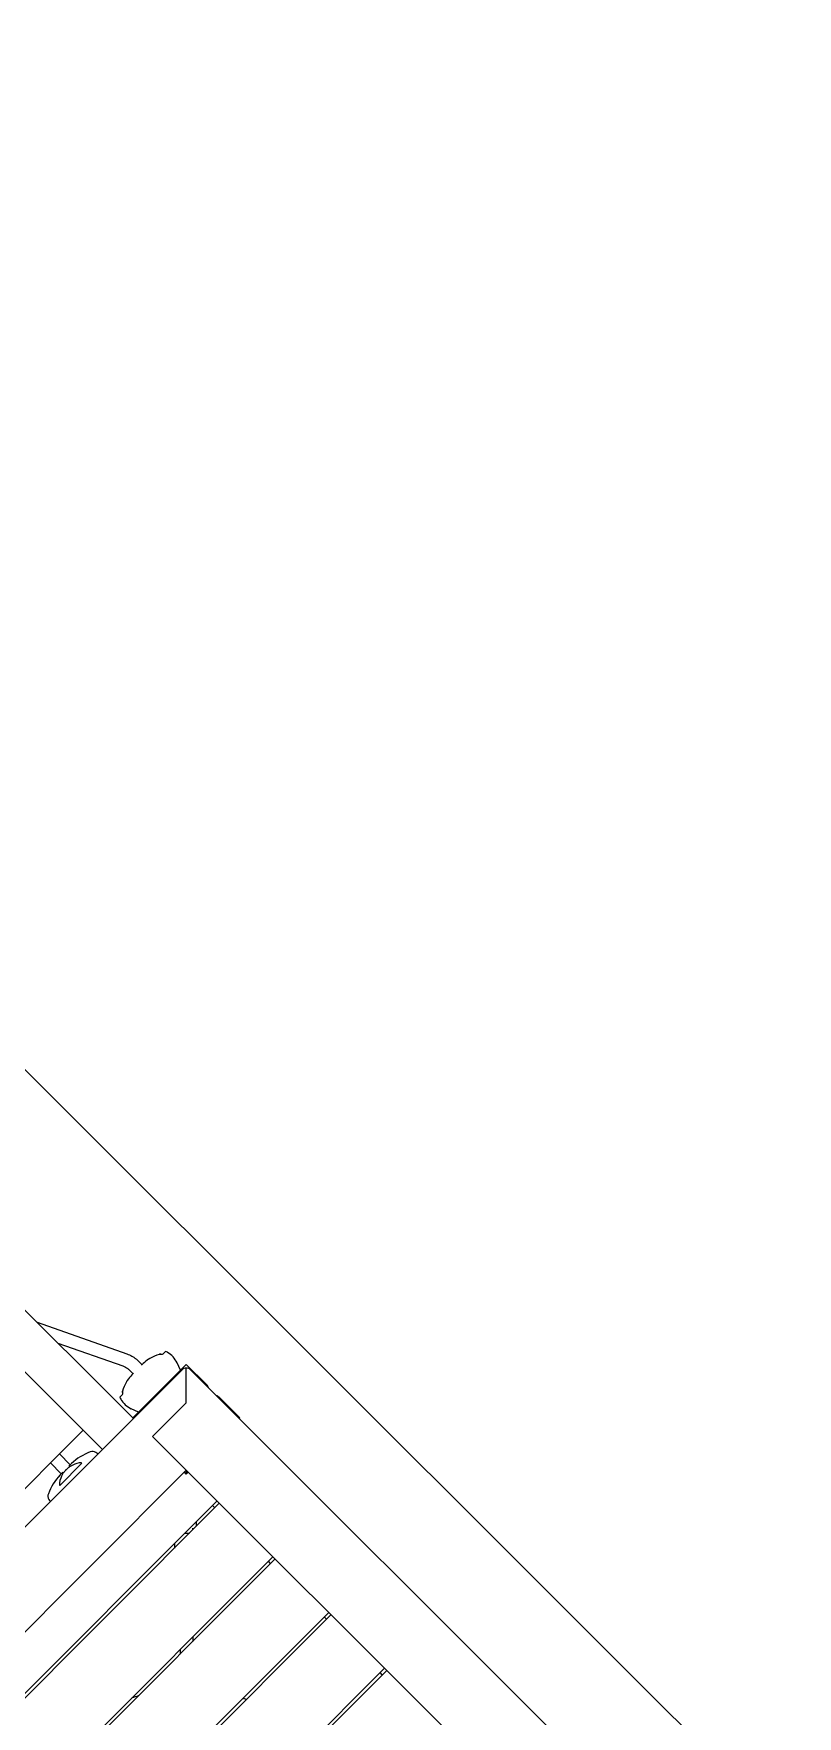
# Model space of a CAD drawing. Header units: metres. Extents: x 859577 to 860336, y 1645916 to 1646650.
# Drawn here: x 859951.757 to 859952.715, y 1646434.5 to 1646436.612 of the extents above; entities that cross this region are included whole.
import ezdxf

# ---------------------------------------------------------------- set-up
doc = ezdxf.new("R2010")
doc.units = ezdxf.units.M
doc.layers.add('A-ACCESORIOS', color=30, linetype='Continuous', lineweight=20)
doc.layers.add('PISO', color=31, linetype='Continuous', lineweight=15)

# ---------------------------------------------------------------- blocks, each defined once
blk = doc.blocks.new('vr10-13')
at = {"layer": 'A-ACCESORIOS', "linetype": 'Continuous', "lineweight": 0}
for p, q in [((3.1201, 1.1945), (3.1201, 1.1894)), ((3.1501, 1.1916), (3.1406, 1.1949)), ((3.1501, 1.1651), (3.1501, 1.2016)), ((3.1501, 1.2016), (3.1866, 1.2016)), ((3.1511, 1.1926), (3.1511, 0.3156)), ((3.1841, 1.1676), (3.1534, 1.1983)), ((3.1841, 1.1676), (3.1534, 1.1983)), ((3.1591, 1.2006), (4.0361, 1.2006)), ((3.2086, 1.2016), (3.2451, 1.2016)), ((3.2451, 1.2016), (3.2451, 1.2006)), ((3.1048, 1.1621), (3.1111, 1.1621)), ((3.1111, 1.1642), (3.1111, 1.1614)), ((3.1501, 1.1651), (3.1501, 1.1541)), ((3.1841, 1.1676), (3.1841, 1.1076)), ((3.1841, 1.1076), (3.1841, 1.1676)), ((2.9803, 1.1066), (3.0882, 1.1583)), ((3.0174, 1.1066), (3.0951, 1.1439)), ((3.1048, 1.1461), (3.1111, 1.1461)), ((3.1111, 1.1468), (3.1111, 1.144)), ((3.1501, 1.1541), (3.1501, 1.1431)), ((3.1501, 1.1066), (3.1501, 1.1431)), ((3.1501, 1.1066), (0.8451, 1.1066)), ((3.1201, 1.1188), (3.1201, 1.1137)), ((3.1501, 1.1166), (3.1406, 1.1134)), ((3.1511, 1.1066), (3.1501, 1.1066)), ((3.1841, 1.1076), (3.2441, 1.1076)), ((4.0111, 1.1076), (3.1841, 1.1076)), ((3.2441, 0.4006), (3.2441, 1.1076)), ((3.2451, 1.1066), (3.2441, 1.1066)), ((3.2476, 1.1041), (3.2441, 1.1041)), ((3.2451, 1.1076), (3.2451, 1.1066)), ((3.2466, 1.1041), (3.2466, 1.1076)), ((3.2476, 1.1076), (3.2476, 1.1041)), ((3.2986, 1.1076), (3.2986, 0.4006)), ((3.3026, 1.0997), (3.2986, 1.0997)), ((3.3026, 1.1076), (3.3026, 0.4006)), ((3.3976, 1.1076), (3.3976, 0.4006)), ((3.4016, 1.0997), (3.3976, 1.0997)), ((3.4016, 1.1076), (3.4016, 0.4006)), ((3.4966, 1.1076), (3.4966, 0.4006)), ((3.5006, 1.0997), (3.4966, 1.0997)), ((3.5006, 1.1076), (3.5006, 0.4006)), ((3.5956, 1.1076), (3.5956, 0.4006)), ((3.5996, 1.0997), (3.5956, 1.0997)), ((3.5996, 1.1076), (3.5996, 0.4006)), ((3.2986, 1.0708), (3.3019, 1.0674)), ((3.3026, 1.0604), (3.3012, 1.0619)), ((3.3019, 1.0674), (3.3026, 1.0668)), ((3.1511, 1.0516), (0.8441, 1.0516)), ((3.117, 0.4566), (3.117, 1.0516)), ((3.2986, 1.0504), (3.3026, 1.0544)), ((3.1451, 1.0213), (3.1451, 0.9819)), ((3.2986, 1.0319), (3.3026, 1.0279)), ((3.117, 1.0096), (3.1361, 1.0096)), ((3.117, 0.9936), (3.1361, 0.9936)), ((3.1361, 1.0117), (3.1361, 1.0069)), ((3.1361, 0.9964), (3.1361, 0.9915)), ((3.1379, 1.0096), (3.1379, 1.0096)), ((3.1379, 0.9936), (3.1379, 0.9936)), ((3.3976, 0.9654), (3.4016, 0.9614)), ((3.3976, 0.9428), (3.4016, 0.9388))]:
    blk.add_line(p, q, dxfattribs=at)
for centre, radius, start, end in [((3.1247, 1.188), 0.008, 103.1533, 125.2789), ((3.1302, 1.1646), 0.032, 71, 103.1533), ((3.1591, 1.1926), 0.008, 135, 180), ((3.1591, 1.1926), 0.008, 90, 135), ((3.1866, 1.1936), 0.008, 61.045, 90), ((3.2086, 1.1936), 0.008, 90, 118.955), ((3.1811, 1.1621), 0.07, 171.1583, 178.3), ((3.1581, 1.1651), 0.008, 180, 208.955), ((3.1811, 1.1461), 0.07, 181.7, 188.8417), ((3.1581, 1.1431), 0.008, 151.045, 180), ((3.1247, 1.1202), 0.008, 234.7211, 256.8467), ((3.1302, 1.1436), 0.032, 256.8467, 289), ((3.2418, 1.1012), 0.0062, 38.8377, 60.454), ((3.2505, 1.11), 0.0062, 209.546, 231.0955), ((3.2061, 1.0096), 0.07, 155.347, 178.3), ((3.1497, 1.0355), 0.008, 103.1533, 155.347), ((3.1552, 1.0121), 0.032, 97.3284, 103.1533), ((3.2061, 0.9936), 0.07, 181.7, 204.653), ((3.1497, 0.9677), 0.008, 204.653, 256.8467), ((3.1552, 0.9911), 0.032, 256.8467, 262.6716), ((3.5976, 0.7541), 0.225, 115.5381, 116.6724), ((3.5976, 0.7541), 0.225, 150.588, 152.734)]:
    blk.add_arc(centre, radius, start, end, dxfattribs=at)
for points in [[(3.1127, 1.1759), (3.1137, 1.1797), (3.1153, 1.1834), (3.1174, 1.1869)], [(3.1127, 1.1323), (3.1137, 1.1285), (3.1153, 1.1249), (3.1174, 1.1213)], [(3.1424, 1.0192), (3.1403, 1.0159), (3.1387, 1.0124), (3.1377, 1.0088)], [(3.1377, 0.9944), (3.1387, 0.9908), (3.1403, 0.9874), (3.1424, 0.984)]]:
    blk.add_open_spline(points, degree=3, dxfattribs=at)
for points, knots in [([(3.1174, 1.1869), (3.1177, 1.1874), (3.1181, 1.1879), (3.1188, 1.1885), (3.119, 1.1887), (3.1195, 1.1891), (3.1198, 1.1892), (3.1201, 1.1894)], [0.000000486, 0.000000486, 0.000000486, 0.000000486, 0.002114988, 0.002114988, 0.003172238, 0.003172238, 0.004229489, 0.004229489, 0.004229489, 0.004229489]), ([(3.1185, 1.1883), (3.1183, 1.1881), (3.1181, 1.1879), (3.1178, 1.1874), (3.1176, 1.1872), (3.1174, 1.1869)], [0.002130517, 0.002130517, 0.002130517, 0.002130517, 0.003171033, 0.003171033, 0.004227963, 0.004227963, 0.004227963, 0.004227963]), ([(3.0882, 1.1583), (3.0892, 1.1588), (3.0903, 1.1593), (3.0924, 1.1601), (3.0935, 1.1604), (3.0957, 1.161), (3.0969, 1.1613), (3.0991, 1.1617), (3.1003, 1.1619), (3.1025, 1.1621), (3.1037, 1.1621), (3.1048, 1.1621)], [5.845694, 5.845694, 5.845694, 5.845694, 5.9331923, 5.9331923, 6.0206905, 6.0206905, 6.1081888, 6.1081888, 6.195687, 6.195687, 6.2831853, 6.2831853, 6.2831853, 6.2831853]), ([(3.1119, 1.1729), (3.1119, 1.1729), (3.1119, 1.1729), (3.1119, 1.173), (3.1119, 1.173), (3.112, 1.1732), (3.112, 1.1734), (3.1122, 1.174), (3.1122, 1.1743), (3.1124, 1.175), (3.1125, 1.1755), (3.1127, 1.1759)], [0.008164918, 0.008164918, 0.008164918, 0.008164918, 0.009167239, 0.009167239, 0.01016956, 0.01016956, 0.012174201, 0.012174201, 0.014178842, 0.014178842, 0.016183483, 0.016183483, 0.016183483, 0.016183483]), ([(3.1119, 1.1731), (3.1119, 1.173), (3.1119, 1.173), (3.1119, 1.1729), (3.1119, 1.1729), (3.1119, 1.1729)], [0.006408174, 0.006408174, 0.006408174, 0.006408174, 0.00716222, 0.00716222, 0.008164918, 0.008164918, 0.008164918, 0.008164918]), ([(3.0951, 1.1439), (3.0957, 1.1442), (3.0963, 1.1445), (3.0976, 1.1449), (3.0982, 1.1451), (3.0995, 1.1455), (3.1002, 1.1456), (3.1015, 1.1459), (3.1022, 1.146), (3.1035, 1.1461), (3.1042, 1.1461), (3.1048, 1.1461)], [5.845694, 5.845694, 5.845694, 5.845694, 5.9331923, 5.9331923, 6.0206905, 6.0206905, 6.1081888, 6.1081888, 6.195687, 6.195687, 6.2831853, 6.2831853, 6.2831853, 6.2831853]), ([(3.1119, 1.1352), (3.1119, 1.1352), (3.1119, 1.1353), (3.1119, 1.1353), (3.1119, 1.1353), (3.1119, 1.1353)], [0.006408174, 0.006408174, 0.006408174, 0.006408174, 0.00716222, 0.00716222, 0.008164918, 0.008164918, 0.008164918, 0.008164918]), ([(3.1119, 1.1353), (3.1119, 1.1353), (3.1119, 1.1353), (3.1119, 1.1353), (3.1119, 1.1352), (3.112, 1.135), (3.112, 1.1348), (3.1122, 1.1343), (3.1122, 1.134), (3.1124, 1.1332), (3.1125, 1.1328), (3.1127, 1.1323)], [0.008164918, 0.008164918, 0.008164918, 0.008164918, 0.009167239, 0.009167239, 0.01016956, 0.01016956, 0.012174201, 0.012174201, 0.014178842, 0.014178842, 0.016183483, 0.016183483, 0.016183483, 0.016183483]), ([(3.1185, 1.12), (3.1183, 1.1202), (3.1181, 1.1204), (3.1178, 1.1208), (3.1176, 1.1211), (3.1174, 1.1213)], [0.002130517, 0.002130517, 0.002130517, 0.002130517, 0.003171033, 0.003171033, 0.004227963, 0.004227963, 0.004227963, 0.004227963]), ([(3.1174, 1.1213), (3.1177, 1.1208), (3.1181, 1.1204), (3.1188, 1.1198), (3.119, 1.1196), (3.1195, 1.1192), (3.1198, 1.119), (3.1201, 1.1188)], [0.000000486, 0.000000486, 0.000000486, 0.000000486, 0.002114988, 0.002114988, 0.003172238, 0.003172238, 0.004229489, 0.004229489, 0.004229489, 0.004229489]), ([(3.1451, 1.0213), (3.1445, 1.0211), (3.144, 1.0208), (3.1433, 1.0202), (3.1431, 1.02), (3.1428, 1.0196), (3.1426, 1.0194), (3.1424, 1.0192)], [0.000000242, 0.000000242, 0.000000242, 0.000000242, 0.002114103, 0.002114103, 0.003171033, 0.003171033, 0.004227963, 0.004227963, 0.004227963, 0.004227963]), ([(3.1377, 1.0088), (3.1375, 1.0083), (3.1374, 1.0078), (3.1373, 1.007), (3.1372, 1.0067), (3.1372, 1.0061), (3.1371, 1.0058), (3.137, 1.0049), (3.137, 1.0043), (3.1369, 1.0033), (3.1369, 1.003), (3.1369, 1.0023), (3.1369, 1.002), (3.1369, 1.0016)], [0.000143327, 0.000143327, 0.000143327, 0.000143327, 0.002148725, 0.002148725, 0.003151424, 0.003151424, 0.004154123, 0.004154123, 0.006159521, 0.006159521, 0.00716222, 0.00716222, 0.008164918, 0.008164918, 0.008164918, 0.008164918]), ([(3.1369, 1.0016), (3.1369, 1.0013), (3.1369, 1.001), (3.1369, 1.0003), (3.1369, 1), (3.137, 0.999), (3.137, 0.9983), (3.1372, 0.9971), (3.1372, 0.9965), (3.1374, 0.9954), (3.1375, 0.9949), (3.1377, 0.9944)], [0.008164918, 0.008164918, 0.008164918, 0.008164918, 0.009167239, 0.009167239, 0.01016956, 0.01016956, 0.012174201, 0.012174201, 0.014178842, 0.014178842, 0.016183483, 0.016183483, 0.016183483, 0.016183483]), ([(3.1424, 0.984), (3.1427, 0.9836), (3.1431, 0.9832), (3.1438, 0.9827), (3.144, 0.9825), (3.1445, 0.9822), (3.1448, 0.982), (3.1451, 0.9819)], [0.000000486, 0.000000486, 0.000000486, 0.000000486, 0.002114988, 0.002114988, 0.003172238, 0.003172238, 0.004229489, 0.004229489, 0.004229489, 0.004229489])]:
    blk.add_open_spline(points, degree=3, knots=knots, dxfattribs=at)

msp = doc.modelspace()

# ---------------------------------------------------------------- linework, layer by layer
at = {"layer": 'PISO', "elevation": 970.53041}
msp.add_lwpolyline([(859949.62917, 1646437.42519), (859952.71518, 1646434.34316), (859951.23223, 1646432.8583), (859948.14622, 1646435.94032)], close=True, dxfattribs=at)

# ---------------------------------------------------------------- block references
at = {"layer": 'A-ACCESORIOS', "rotation": 315.0369750842424}
msp.add_blockref('vr10-13', (859948.87024, 1646436.31741, 970.53041), dxfattribs=at)

doc.saveas('drawing.dxf')
